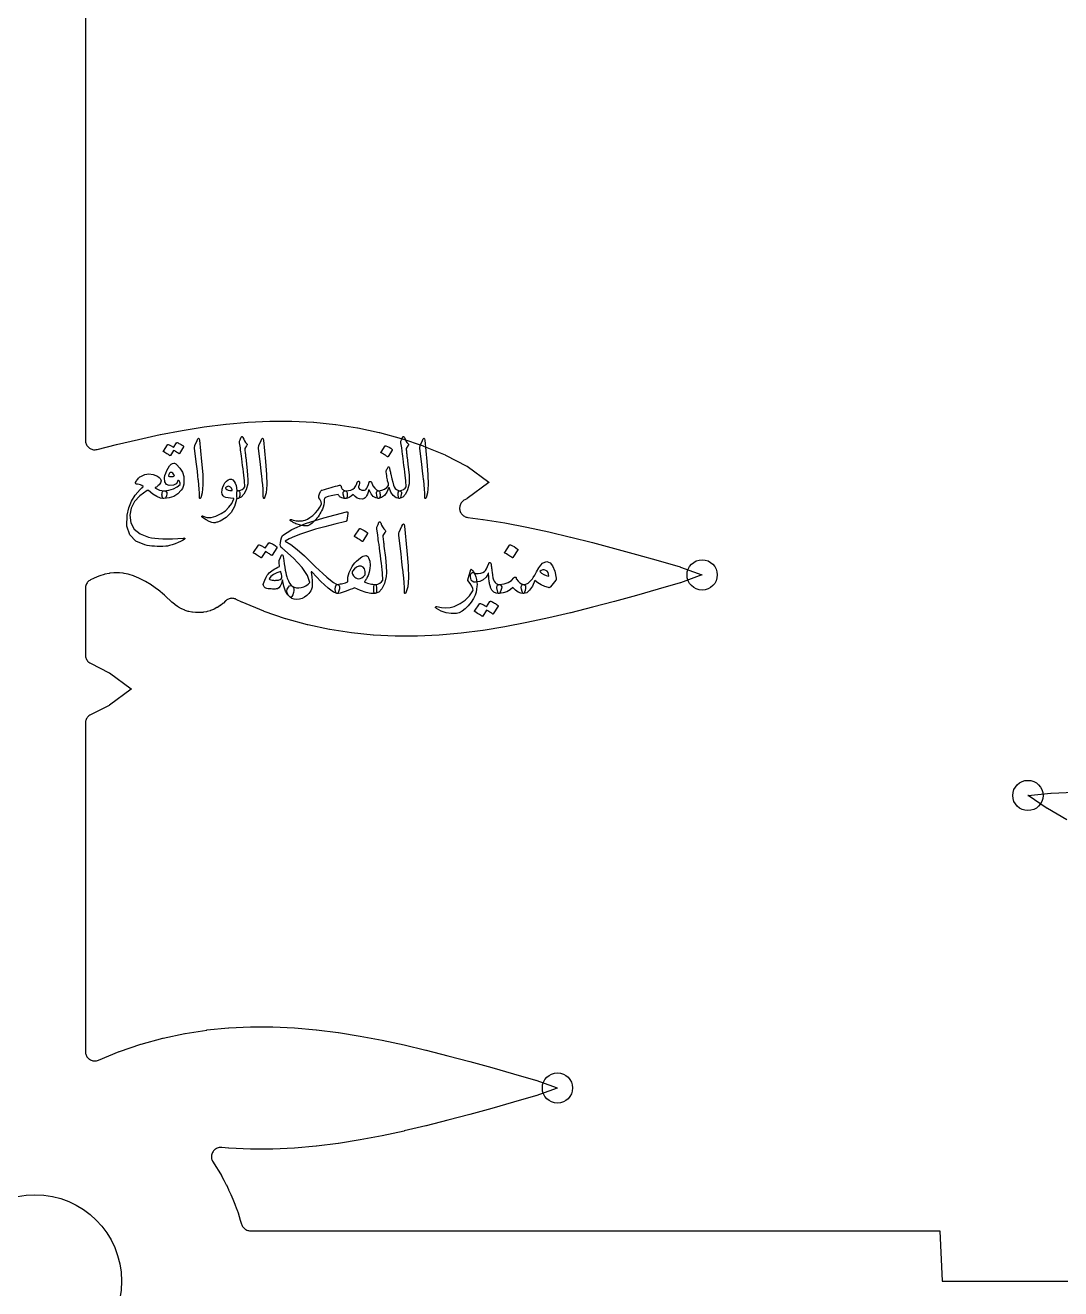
# Model space of a CAD drawing. Header units: millimetres. Extents: x -67 to 67, y -67 to 67.
# Drawn here: x -0.26 to 27.27, y -0.2 to 33.4 of the extents above; entities that cross this region are included whole.
import ezdxf

# ---------------------------------------------------------------- set-up
doc = ezdxf.new("R2010")
doc.units = ezdxf.units.MM
for name, color, linetype in [('CUT_INNER', 6, 'Continuous'), ('ENGRAVE', 7, 'Continuous'), ('TEXT', 5, 'Continuous')]:
    doc.layers.add(name, color=color, linetype=linetype)

msp = doc.modelspace()

# ---------------------------------------------------------------- linework, layer by layer
at = {"layer": 'CUT_INNER'}
for points in [[(1.34, 58.0073), (1.34, 22.3606), (1.3411, 22.3367), (1.3446, 22.3131), (1.3502, 22.2898), (1.3581, 22.2672), (1.3681, 22.2455), (1.3801, 22.2248), (1.394, 22.2054), (1.4098, 22.1874), (1.4272, 22.1709), (1.446, 22.1562), (1.4662, 22.1434), (1.4876, 22.1326), (1.5098, 22.1238), (1.5328, 22.1173), (1.5563, 22.1129), (1.5802, 22.1108), (1.6041, 22.111), (1.6279, 22.1135), (1.6513, 22.1183), (2.1661, 22.2485), (2.168, 22.249), (2.7485, 22.3865), (2.7509, 22.3871), (3.3308, 22.5126), (3.3337, 22.5132), (3.9131, 22.624), (3.9167, 22.6247), (4.4954, 22.7183), (4.4996, 22.7189), (5.0777, 22.7926), (5.0825, 22.7931), (5.6601, 22.8447), (5.6653, 22.845), (6.2424, 22.872), (6.2482, 22.8722), (6.8248, 22.8726), (6.831, 22.8725), (7.4073, 22.8445), (7.4138, 22.844), (7.9898, 22.7858), (7.9965, 22.7849), (8.5723, 22.695), (8.5792, 22.6937), (9.1548, 22.5705), (9.1618, 22.5688), (9.7374, 22.4105), (9.7445, 22.4083), (10.3198, 22.2125), (10.3273, 22.2097), (10.9017, 21.972), (10.9105, 21.9679), (11.4841, 21.6768), (11.4887, 21.6742), (11.493, 21.6713), (12.0665, 21.2468), (12.0709, 21.2432), (12.0665, 21.2395), (11.493, 20.8151), (11.4887, 20.8121), (11.4841, 20.8096), (11.4269, 20.7805), (11.4056, 20.7684), (11.3857, 20.7543), (11.3672, 20.7382), (11.3504, 20.7205), (11.3354, 20.7012), (11.3223, 20.6805), (11.3114, 20.6586), (11.3026, 20.6358), (11.2961, 20.6122), (11.2919, 20.5881), (11.2901, 20.5637), (11.2907, 20.5392), (11.2937, 20.515), (11.299, 20.4911), (11.3067, 20.4679), (11.3166, 20.4455), (11.3286, 20.4242), (11.3427, 20.4042), (11.3586, 20.3856), (11.3763, 20.3687), (11.3955, 20.3536), (11.4162, 20.3404), (11.438, 20.3294), (11.4608, 20.3205), (11.4843, 20.3139), (11.5084, 20.3096), (11.9097, 20.2584), (11.9138, 20.2578), (12.4926, 20.1642), (12.4961, 20.1636), (13.0755, 20.0527), (13.0785, 20.0521), (13.6584, 19.9266), (13.6608, 19.9261), (14.2413, 19.7885), (14.2431, 19.7881), (14.8241, 19.6411), (14.8255, 19.6407), (15.4064, 19.4867), (15.9892, 19.327), (16.572, 19.163), (16.5733, 19.1626), (17.1516, 18.9931), (17.1588, 18.9908), (17.7318, 18.7849), (17.737, 18.7827), (17.7318, 18.7806), (17.1588, 18.5746), (17.1516, 18.5723), (16.5733, 18.4028), (16.572, 18.4025), (15.9909, 18.2389), (15.4084, 18.0793), (14.8255, 17.9247), (14.8241, 17.9244), (14.2431, 17.7774), (14.2413, 17.7769), (13.6608, 17.6394), (13.6584, 17.6388), (13.0785, 17.5133), (13.0755, 17.5127), (12.4961, 17.4019), (12.4926, 17.4012), (11.9138, 17.3076), (11.9097, 17.307), (11.3315, 17.2333), (11.3268, 17.2328), (10.7492, 17.1812), (10.7439, 17.1809), (10.1668, 17.1538), (10.1611, 17.1537), (9.5844, 17.1533), (9.5783, 17.1534), (9.002, 17.1814), (8.9955, 17.1819), (8.4195, 17.2401), (8.4128, 17.241), (7.837, 17.3309), (7.8301, 17.3322), (7.2544, 17.4554), (7.2474, 17.4571), (6.6719, 17.6154), (6.6648, 17.6176), (6.0895, 17.8134), (6.082, 17.8162), (5.5075, 18.0539), (5.4988, 18.058), (5.3516, 18.1326), (5.3298, 18.1424), (5.3072, 18.1501), (5.284, 18.1555), (5.2603, 18.1588), (5.2364, 18.1597), (5.2126, 18.1584), (5.189, 18.1548), (5.1658, 18.1489), (5.1433, 18.1409), (5.1217, 18.1308), (5.1011, 18.1186), (5.0818, 18.1046), (5.064, 18.0887), (5.0077, 18.0338), (4.9985, 18.0257), (4.931, 17.9718), (4.9211, 17.9646), (4.8487, 17.9176), (4.8381, 17.9114), (4.7614, 17.8717), (4.7503, 17.8666), (4.6701, 17.8345), (4.6585, 17.8305), (4.5756, 17.8065), (4.5636, 17.8037), (4.4787, 17.7879), (4.4666, 17.7863), (4.3805, 17.7789), (4.3683, 17.7785), (4.2819, 17.7796), (4.2697, 17.7803), (4.1839, 17.7899), (4.1718, 17.7918), (4.0873, 17.8097), (4.0755, 17.8129), (3.9932, 17.839), (3.9817, 17.8433), (3.9023, 17.8773), (3.8913, 17.8827), (3.8157, 17.9244), (3.8052, 17.9308), (3.734, 17.9797), (3.7243, 17.9871), (3.6559, 18.0447), (3.6513, 18.0488), (3.4521, 18.234), (3.4411, 18.2436), (3.2723, 18.3832), (3.2595, 18.393), (3.1003, 18.5082), (3.0855, 18.5181), (2.9368, 18.6102), (2.9199, 18.6198), (2.7825, 18.6908), (2.7632, 18.6997), (2.6372, 18.7518), (2.6157, 18.7596), (2.5003, 18.7953), (2.4768, 18.8014), (2.37, 18.8234), (2.3451, 18.8273), (2.2441, 18.8377), (2.2184, 18.839), (2.1194, 18.839), (2.0937, 18.8377), (1.9927, 18.8273), (1.9678, 18.8234), (1.861, 18.8014), (1.8376, 18.7953), (1.7221, 18.7596), (1.7007, 18.7518), (1.5746, 18.6997), (1.5554, 18.6908), (1.4753, 18.6494), (1.4538, 18.6369), (1.4336, 18.6224), (1.415, 18.6059), (1.3982, 18.5876), (1.3832, 18.5678), (1.3703, 18.5466), (1.3595, 18.5242), (1.351, 18.5008), (1.3449, 18.4767), (1.3412, 18.4521), (1.34, 18.4273), (1.34, 16.6539), (1.3413, 16.6289), (1.345, 16.6042), (1.3512, 16.5799), (1.3598, 16.5564), (1.3707, 16.5339), (1.3838, 16.5126), (1.3989, 16.4927), (1.416, 16.4744), (1.4348, 16.4579), (1.4551, 16.4434), (1.4768, 16.4309), (1.9704, 16.1804), (1.975, 16.1779), (1.9793, 16.1749), (2.5528, 15.7505), (2.5572, 15.7468), (2.5528, 15.7432), (1.9793, 15.3187), (1.975, 15.3158), (1.9704, 15.3132), (1.4768, 15.0627), (1.4551, 15.0503), (1.4348, 15.0357), (1.416, 15.0192), (1.3989, 15.0009), (1.3838, 14.981), (1.3707, 14.9597), (1.3598, 14.9372), (1.3512, 14.9137), (1.345, 14.8895), (1.3413, 14.8647), (1.34, 14.8398), (1.34, 6.1074), (1.3412, 6.0829), (1.3448, 6.0587), (1.3508, 6.0349), (1.359, 6.0118), (1.3695, 5.9896), (1.3821, 5.9685), (1.3967, 5.9488), (1.4132, 5.9307), (1.4314, 5.9142), (1.4511, 5.8996), (1.4721, 5.887), (1.4943, 5.8765), (1.5174, 5.8682), (1.5412, 5.8622), (1.5654, 5.8586), (1.5899, 5.8574), (1.6144, 5.8586), (1.6387, 5.8622), (1.6625, 5.8682), (1.6856, 5.8764), (2.2354, 6.1039), (2.2429, 6.1067), (2.8182, 6.3026), (2.8253, 6.3047), (3.4009, 6.463), (3.4079, 6.4647), (3.9835, 6.588), (3.9904, 6.5893), (4.5662, 6.6792), (4.5729, 6.6801), (5.1489, 6.7382), (5.1554, 6.7387), (5.7317, 6.7667), (5.7379, 6.7669), (6.3145, 6.7664), (6.3203, 6.7663), (6.8974, 6.7393), (6.9026, 6.7389), (7.4802, 6.6874), (7.485, 6.6869), (8.0631, 6.6131), (8.0673, 6.6125), (8.646, 6.5189), (8.6496, 6.5183), (9.2289, 6.4074), (9.2319, 6.4068), (9.8118, 6.2813), (9.8142, 6.2808), (10.3947, 6.1432), (10.3966, 6.1428), (10.9776, 5.9958), (10.9789, 5.9954), (11.5599, 5.8414), (12.1426, 5.6817), (12.7254, 5.5177), (12.7267, 5.5173), (13.3051, 5.3479), (13.3122, 5.3455), (13.8853, 5.1396), (13.8905, 5.1374), (13.8853, 5.1353), (13.3122, 4.9293), (13.3051, 4.927), (12.7267, 4.7575), (12.7254, 4.7572), (12.1443, 4.5936), (11.5619, 4.434), (10.9789, 4.2794), (10.9776, 4.2791), (10.3966, 4.1321), (10.3947, 4.1316), (9.8142, 3.9941), (9.8118, 3.9935), (9.2319, 3.868), (9.2289, 3.8674), (8.6496, 3.7566), (8.646, 3.7559), (8.0673, 3.6623), (8.0631, 3.6617), (7.485, 3.588), (7.4802, 3.5875), (6.9026, 3.5359), (6.8974, 3.5356), (6.3203, 3.5086), (6.3145, 3.5084), (5.7379, 3.508), (5.7317, 3.5081), (5.1554, 3.5361), (5.1489, 3.5366), (4.9658, 3.5551), (4.9413, 3.5564), (4.9167, 3.5552), (4.8924, 3.5517), (4.8685, 3.5457), (4.8454, 3.5375), (4.8231, 3.527), (4.802, 3.5144), (4.7823, 3.4998), (4.7641, 3.4833), (4.7475, 3.4651), (4.7329, 3.4453), (4.7202, 3.4243), (4.7097, 3.402), (4.7014, 3.3789), (4.6955, 3.3551), (4.6919, 3.3307), (4.6907, 3.3062), (4.6919, 3.2816), (4.6956, 3.2573), (4.7016, 3.2335), (4.7099, 3.2103), (4.7204, 3.1881), (4.7331, 3.1671), (4.7362, 3.1625), (4.8106, 3.0481), (4.8122, 3.0455), (4.884, 2.9291), (4.8855, 2.9265), (4.9544, 2.8084), (4.9559, 2.8057), (5.0218, 2.6859), (5.0232, 2.6832), (5.0862, 2.5619), (5.0876, 2.5592), (5.1475, 2.4363), (5.1489, 2.4335), (5.2058, 2.3092), (5.207, 2.3064), (5.2609, 2.1808), (5.2621, 2.178), (5.3128, 2.051), (5.3139, 2.0482), (5.3616, 1.92), (5.3626, 1.9171), (5.4071, 1.7879), (5.408, 1.785), (5.4493, 1.6546), (5.4502, 1.6517), (5.4883, 1.5204), (5.4964, 1.497), (5.5067, 1.4744), (5.5192, 1.4531), (5.5338, 1.433), (5.5503, 1.4146), (5.5685, 1.3978), (5.5883, 1.3829), (5.6095, 1.3701), (5.6319, 1.3594), (5.6551, 1.351), (5.6792, 1.3449), (5.7037, 1.3412), (5.7284, 1.34), (24.0498, 1.34), (24.0555, 1.3397), (24.0561, 1.3341), (24.1213, 0.0061), (24.1213, 0), (34.1425, 0)], [(27.4366, 12.2654), (26.9167, 12.5704), (26.9104, 12.5743), (26.4045, 12.9134), (26.4, 12.9167), (26.4051, 12.9175), (27.0115, 12.9781), (27.019, 12.9786), (27.6212, 13.0024)]]:
    msp.add_lwpolyline(points, dxfattribs=at)
msp.add_circle((0, 0), 2.3, dxfattribs=at)
at = {"layer": 'ENGRAVE'}
for centre, radius in [((0, 19.1457), 44.1961), ((17.7379, 18.7827), 0.402), ((26.3992, 12.9169), 0.402), ((13.8913, 5.1374), 0.402)]:
    msp.add_circle(centre, radius, dxfattribs=at)
at = {"layer": 'TEXT'}
for points in [[(3.7652, 22.2946), (3.768, 22.2975), (3.7721, 22.2993), (3.7773, 22.2998), (3.7836, 22.2993), (3.8063, 22.2908), (3.8283, 22.2814), (3.8495, 22.2712), (3.8701, 22.2601), (3.89, 22.2479), (3.9096, 22.2347), (3.9287, 22.2203), (3.9473, 22.2047), (3.9509, 22.2), (3.9525, 22.1949), (3.9521, 22.1896), (3.9496, 22.184), (3.8389, 22.0087), (3.8359, 22.0064), (3.8314, 22.0064), (3.8255, 22.0087), (3.8182, 22.0133), (3.8131, 22.0176), (3.8049, 22.0234), (3.7935, 22.0308), (3.779, 22.0398), (3.7611, 22.0506), (3.7398, 22.0632), (3.715, 22.0777), (3.6868, 22.094), (3.5991, 21.958), (3.5951, 21.9538), (3.5899, 21.9528), (3.5836, 21.955), (3.5761, 21.9603), (3.5696, 21.9649), (3.5594, 21.9718), (3.5454, 21.981), (3.5276, 21.9926), (3.5059, 22.0064), (3.4798, 22.0226), (3.4494, 22.041), (3.4147, 22.0618), (3.4111, 22.0652), (3.4095, 22.0687), (3.4099, 22.0721), (3.4124, 22.0756), (3.5253, 22.2439), (3.5282, 22.2468), (3.5323, 22.2485), (3.5374, 22.2491), (3.5438, 22.2485), (3.5631, 22.2423), (3.5818, 22.235), (3.6, 22.2267), (3.6176, 22.2174), (3.6346, 22.2072), (3.651, 22.1964), (3.6669, 22.1848), (3.6821, 22.1724)], [(4.3116, 22.3592), (4.3337, 22.4019), (4.3514, 22.4169), (4.3648, 22.4042), (4.3739, 22.3638), (4.4269, 21.7989), (4.4585, 21.4521), (4.4656, 21.1751), (4.4481, 20.9679), (4.4062, 20.8304), (4.3985, 20.8192), (4.3918, 20.8131), (4.3859, 20.8123), (4.3808, 20.8166), (4.3768, 20.8234), (4.3739, 20.8322), (4.3722, 20.843), (4.3716, 20.8558), (4.3716, 20.9557), (4.367, 21.0616), (4.3578, 21.1736), (4.3439, 21.2916), (4.3409, 21.3224), (4.3318, 21.4057), (4.3167, 21.5415), (4.2955, 21.7297), (4.2448, 22.1471), (4.2436, 22.1693), (4.2448, 22.1897), (4.2482, 22.2085), (4.254, 22.2255)], [(5.4392, 22.3361), (5.4548, 22.3738), (5.4669, 22.4036), (5.4755, 22.4256), (5.4807, 22.4399), (5.4847, 22.449), (5.4899, 22.4555), (5.4963, 22.4594), (5.5038, 22.4607), (5.5123, 22.4592), (5.5193, 22.4549), (5.525, 22.4477), (5.5291, 22.4376), (5.5483, 22.3882), (5.5712, 22.3436), (5.5979, 22.304), (5.6283, 22.2693), (5.6368, 22.2582), (5.6392, 22.2456), (5.6356, 22.2317), (5.626, 22.2162), (5.5752, 22.1448), (5.5787, 22.1128), (5.5822, 22.0814), (5.5856, 22.0505), (5.5891, 22.0202), (5.5925, 21.9906), (5.596, 21.9614), (5.5995, 21.9329), (5.6029, 21.905), (5.6348, 21.6461), (5.6542, 21.4438), (5.6613, 21.2979), (5.656, 21.2086), (5.6124, 21.0465), (5.5556, 20.9267), (5.4856, 20.8493), (5.4023, 20.8143), (5.4, 20.8143), (5.3977, 20.8143), (5.3954, 20.8143), (5.3931, 20.8143), (5.3794, 20.8273), (5.3706, 20.8569), (5.3667, 20.9033), (5.3677, 20.9665), (5.3699, 20.9898), (5.3764, 21.0068), (5.3872, 21.0175), (5.4023, 21.0218), (5.4608, 21.0335), (5.5095, 21.0547), (5.5484, 21.0854), (5.5776, 21.1256), (5.5756, 21.1739), (5.5721, 21.2288), (5.567, 21.2903), (5.5603, 21.3585), (5.5521, 21.433), (5.5427, 21.5135), (5.5319, 21.6001), (5.5199, 21.6928), (5.5088, 21.7839), (5.4986, 21.8658), (5.4892, 21.9384), (5.4807, 22.0018), (5.4734, 22.056), (5.4674, 22.1009), (5.463, 22.1367), (5.46, 22.1632), (5.4369, 22.2946), (5.4362, 22.3076), (5.4363, 22.3189), (5.4373, 22.3284), (5.4392, 22.3361)], [(6.0111, 22.3592), (6.0331, 22.4019), (6.0508, 22.4169), (6.0642, 22.4042), (6.0733, 22.3638), (6.1263, 21.7989), (6.1579, 21.4521), (6.165, 21.1751), (6.1475, 20.9679), (6.1056, 20.8304), (6.098, 20.8192), (6.0912, 20.8131), (6.0853, 20.8123), (6.0802, 20.8166), (6.0762, 20.8234), (6.0733, 20.8322), (6.0716, 20.843), (6.071, 20.8558), (6.071, 20.9557), (6.0664, 21.0616), (6.0572, 21.1736), (6.0433, 21.2916), (6.0403, 21.3224), (6.0312, 21.4057), (6.0161, 21.5415), (5.9949, 21.7297), (5.9442, 22.1471), (5.943, 22.1693), (5.9442, 22.1897), (5.9476, 22.2085), (5.9534, 22.2255)], [(9.313, 22.2139), (9.3159, 22.2168), (9.32, 22.2185), (9.3251, 22.2191), (9.3315, 22.2185), (9.3763, 22.2004), (9.4185, 22.1782), (9.4582, 22.152), (9.4952, 22.1217), (9.4988, 22.1171), (9.5004, 22.1125), (9.5, 22.1079), (9.4975, 22.1033), (9.3891, 21.928), (9.3851, 21.9238), (9.3799, 21.9228), (9.3736, 21.925), (9.3661, 21.9303), (9.3596, 21.9349), (9.3494, 21.9418), (9.3354, 21.9511), (9.3177, 21.9626), (9.2959, 21.9764), (9.2698, 21.9926), (9.2394, 22.011), (9.2047, 22.0318), (9.2001, 22.0352), (9.1977, 22.0387), (9.1977, 22.0422), (9.2001, 22.0456)], [(9.7304, 22.3361), (9.746, 22.3738), (9.7581, 22.4036), (9.7667, 22.4256), (9.7719, 22.4399), (9.7759, 22.449), (9.7811, 22.4555), (9.7875, 22.4594), (9.795, 22.4607), (9.8035, 22.4592), (9.8105, 22.4549), (9.8161, 22.4477), (9.8203, 22.4376), (9.8395, 22.3882), (9.8624, 22.3436), (9.8891, 22.304), (9.9195, 22.2693), (9.928, 22.2582), (9.9304, 22.2456), (9.9268, 22.2317), (9.9172, 22.2162), (9.8664, 22.1448), (9.8699, 22.1128), (9.8734, 22.0814), (9.8768, 22.0505), (9.8803, 22.0202), (9.8837, 21.9906), (9.8872, 21.9614), (9.8907, 21.9329), (9.8941, 21.905), (9.926, 21.6461), (9.9454, 21.4438), (9.9525, 21.2979), (9.9472, 21.2086), (9.9036, 21.0465), (9.8468, 20.9267), (9.7768, 20.8493), (9.6935, 20.8143), (9.6912, 20.8143), (9.6889, 20.8143), (9.6866, 20.8143), (9.6843, 20.8143), (9.6706, 20.8273), (9.6618, 20.8569), (9.6579, 20.9033), (9.6589, 20.9665), (9.6611, 20.9898), (9.6676, 21.0068), (9.6784, 21.0175), (9.6935, 21.0218), (9.752, 21.0335), (9.8007, 21.0547), (9.8396, 21.0854), (9.8688, 21.1256), (9.8668, 21.1739), (9.8633, 21.2288), (9.8582, 21.2903), (9.8515, 21.3585), (9.8433, 21.433), (9.8339, 21.5135), (9.8231, 21.6001), (9.8111, 21.6928), (9.8, 21.7839), (9.7898, 21.8658), (9.7804, 21.9384), (9.7719, 22.0018), (9.7646, 22.056), (9.7586, 22.1009), (9.7542, 22.1367), (9.7512, 22.1632), (9.7281, 22.2946), (9.7274, 22.3076), (9.7275, 22.3189), (9.7285, 22.3284), (9.7304, 22.3361)], [(10.3023, 22.3592), (10.3243, 22.4019), (10.342, 22.4169), (10.3554, 22.4042), (10.3645, 22.3638), (10.4175, 21.7989), (10.4491, 21.4521), (10.4562, 21.1751), (10.4387, 20.9679), (10.3968, 20.8304), (10.3892, 20.8192), (10.3824, 20.8131), (10.3765, 20.8123), (10.3714, 20.8166), (10.3674, 20.8234), (10.3645, 20.8322), (10.3628, 20.843), (10.3622, 20.8558), (10.3622, 20.9557), (10.3576, 21.0616), (10.3484, 21.1736), (10.3345, 21.2916), (10.3315, 21.3224), (10.3224, 21.4057), (10.3073, 21.5415), (10.2861, 21.7297), (10.2354, 22.1471), (10.2342, 22.1693), (10.2354, 22.1897), (10.2388, 22.2085), (10.2446, 22.2255)], [(3.6914, 21.7574), (3.7072, 21.7551), (3.7248, 21.7482), (3.7441, 21.7366), (3.7652, 21.7205), (3.8552, 21.6245), (3.9179, 21.5164), (3.9532, 21.3962), (3.9611, 21.2639), (3.9541, 21.195), (3.9398, 21.1336), (3.9183, 21.0797), (3.8897, 21.0333), (3.7967, 20.9375), (3.6885, 20.869), (3.565, 20.828), (3.4262, 20.8143), (3.4122, 20.8176), (3.4002, 20.8275), (3.3903, 20.8441), (3.3824, 20.8673), (3.3794, 20.8801), (3.3775, 20.8933), (3.3765, 20.9067), (3.3766, 20.9204), (3.3774, 20.9339), (3.3786, 20.9469), (3.3803, 20.9593), (3.3824, 20.9711), (3.3886, 20.9915), (3.3979, 21.0068), (3.4105, 21.0169), (3.4262, 21.0218), (3.5614, 21.04), (3.6787, 21.0737), (3.7781, 21.123), (3.8597, 21.1878), (3.8558, 21.2203), (3.851, 21.2461), (3.8454, 21.2652), (3.8389, 21.2778), (3.8312, 21.2886), (3.8239, 21.2956), (3.8173, 21.2989), (3.8113, 21.2985), (3.8071, 21.2971), (3.8038, 21.2951), (3.8013, 21.2925), (3.7997, 21.2893), (3.7775, 21.2437), (3.7502, 21.2086), (3.7176, 21.1838), (3.6798, 21.1694), (3.5702, 21.1609), (3.4948, 21.1907), (3.4537, 21.2589), (3.4469, 21.3654), (3.4562, 21.4265), (3.4746, 21.4899), (3.5023, 21.5556), (3.5392, 21.6236), (3.5781, 21.6821), (3.6164, 21.7239), (3.6542, 21.749), (3.6914, 21.7574)], [(3.6153, 21.5083), (3.5924, 21.5019), (3.5743, 21.4847), (3.5612, 21.4569), (3.553, 21.4184), (3.5532, 21.4124), (3.5536, 21.408), (3.5543, 21.4054), (3.5553, 21.4046), (3.5785, 21.399), (3.602, 21.3959), (3.6258, 21.3955), (3.6499, 21.3977), (3.671, 21.4021), (3.6885, 21.4086), (3.7022, 21.4171), (3.7121, 21.4276), (3.6862, 21.4647), (3.6614, 21.4905), (3.6378, 21.505), (3.6153, 21.5083)], [(9.3338, 21.5245), (9.3344, 21.5347), (9.3384, 21.5493), (9.3459, 21.5682), (9.3569, 21.5914), (9.3685, 21.6134), (9.3782, 21.6311), (9.3858, 21.6445), (9.3914, 21.6536), (9.4021, 21.6608), (9.411, 21.6594), (9.4182, 21.6493), (9.4237, 21.6306), (9.4264, 21.6178), (9.4298, 21.6026), (9.4339, 21.5849), (9.4387, 21.5648), (9.444, 21.5424), (9.4494, 21.5179), (9.4549, 21.4911), (9.4606, 21.4622), (9.4879, 21.3417), (9.5119, 21.2455), (9.5328, 21.1734), (9.5505, 21.1256), (9.5768, 21.0836), (9.6093, 21.0524), (9.6483, 21.0318), (9.6935, 21.0218), (9.7065, 21.0192), (9.7177, 21.0137), (9.7272, 21.0054), (9.735, 20.9941), (9.7414, 20.9794), (9.7442, 20.963), (9.7437, 20.9449), (9.7396, 20.925), (9.729, 20.8765), (9.7177, 20.842), (9.7059, 20.8212), (9.6935, 20.8143), (9.602, 20.8343), (9.5258, 20.8898), (9.4648, 20.9807), (9.4191, 21.1071), (9.4169, 21.1116), (9.4151, 21.1135), (9.4135, 21.1127), (9.4122, 21.1094), (9.3566, 20.9872), (9.2911, 20.8973), (9.2159, 20.8396), (9.1309, 20.8143), (9.1212, 20.8151), (9.113, 20.82), (9.1062, 20.829), (9.1009, 20.842), (9.0961, 20.8605), (9.0911, 20.884), (9.0858, 20.9124), (9.0801, 20.9457), (9.079, 20.9781), (9.0871, 21.0016), (9.1044, 21.0162), (9.1309, 21.0218), (9.2195, 21.0332), (9.294, 21.0604), (9.3544, 21.1035), (9.4007, 21.1625), (9.4015, 21.17), (9.3995, 21.1855), (9.3946, 21.2092), (9.3868, 21.2409), (9.382, 21.2605), (9.3767, 21.2847), (9.371, 21.3135), (9.3649, 21.3469), (9.3582, 21.3848), (9.3508, 21.4271), (9.3427, 21.4736), (9.3338, 21.5245)], [(3.2533, 21.4069), (3.2984, 21.3759), (3.3299, 21.3452), (3.3479, 21.3148), (3.3524, 21.2847), (3.3484, 21.2564), (3.3386, 21.2293), (3.323, 21.2034), (3.3017, 21.1786), (3.2772, 21.156), (3.2521, 21.1365), (3.2264, 21.1202), (3.2002, 21.1071), (3.1934, 21.1044), (3.1916, 21.1008), (3.1946, 21.0963), (3.2025, 21.091), (3.258, 21.0616), (3.3138, 21.0403), (3.3698, 21.027), (3.4262, 21.0218), (3.4631, 21.0149), (3.4884, 20.9988), (3.5023, 20.9734), (3.5046, 20.9388), (3.4962, 20.8843), (3.4804, 20.8454), (3.457, 20.8221), (3.4262, 20.8143), (3.3391, 20.8275), (3.2417, 20.8673), (3.1339, 20.9336), (3.0157, 21.0264), (3.0087, 21.0299), (3.0013, 21.031), (2.9937, 21.0299), (2.9858, 21.0264), (2.7899, 20.8876), (2.6474, 20.7318), (2.5582, 20.5591), (2.5223, 20.3693), (2.5454, 20.1633), (2.6353, 19.9974), (2.7921, 19.8716), (3.0157, 19.7859), (3.0941, 19.7693), (3.1838, 19.7565), (3.2849, 19.7474), (3.3974, 19.7421), (3.5211, 19.7408), (3.6559, 19.7438), (3.8018, 19.7511), (3.9588, 19.7628), (3.9701, 19.764), (3.9784, 19.7628), (3.9839, 19.7594), (3.9865, 19.7536), (3.9861, 19.7465), (3.9825, 19.7392), (3.9757, 19.7315), (3.9658, 19.7236), (3.9238, 19.6984), (3.8695, 19.6712), (3.8028, 19.6419), (3.7236, 19.6106), (3.645, 19.5822), (3.5772, 19.5616), (3.5204, 19.5488), (3.4746, 19.5438), (3.3964, 19.5403), (3.3207, 19.5391), (3.2476, 19.5403), (3.1772, 19.5438), (3.1094, 19.5495), (3.0446, 19.5576), (2.9826, 19.568), (2.9235, 19.5806), (2.6802, 19.6821), (2.52, 19.8481), (2.4427, 20.0787), (2.4485, 20.3739), (2.4907, 20.565), (2.5621, 20.7416), (2.6625, 20.9039), (2.7921, 21.0518), (2.8043, 21.0627), (2.8154, 21.0725), (2.8256, 21.0812), (2.8347, 21.0887), (2.8429, 21.0953), (2.85, 21.1014), (2.8561, 21.1068), (2.8613, 21.1117), (2.8706, 21.1202), (2.8757, 21.1273), (2.8764, 21.1329), (2.8728, 21.1371), (2.8419, 21.1597), (2.8071, 21.1769), (2.7682, 21.1886), (2.7252, 21.1947), (2.6978, 21.1999), (2.6802, 21.2086), (2.6725, 21.2207), (2.6745, 21.2363), (2.6867, 21.263), (2.7004, 21.2878), (2.7156, 21.3108), (2.7321, 21.3319), (2.75, 21.3515), (2.769, 21.3697), (2.7892, 21.3866), (2.8105, 21.4023), (2.9203, 21.4544), (3.0307, 21.4726), (3.1417, 21.4568), (3.2533, 21.4069)], [(5.3562, 20.7889), (5.3021, 20.5991), (5.2115, 20.4402), (5.0842, 20.312), (4.9204, 20.2148), (4.8975, 20.2049), (4.8748, 20.196), (4.8525, 20.1882), (4.8305, 20.1813), (4.8088, 20.1756), (4.7878, 20.1712), (4.7673, 20.1681), (4.7474, 20.1663), (4.6979, 20.1734), (4.6322, 20.1992), (4.5503, 20.2437), (4.4523, 20.307), (4.4418, 20.3161), (4.4356, 20.3249), (4.4337, 20.3334), (4.4362, 20.3416), (4.4416, 20.3479), (4.4488, 20.3508), (4.4578, 20.3502), (4.4684, 20.3462), (4.5703, 20.3132), (4.6846, 20.3133), (4.8113, 20.3466), (4.9504, 20.4131), (5.0639, 20.4902), (5.1579, 20.5808), (5.2323, 20.685), (5.287, 20.8028), (5.2866, 20.8069), (5.2853, 20.8102), (5.2831, 20.8127), (5.2801, 20.8143), (5.2007, 20.8189), (5.1331, 20.8281), (5.0773, 20.842), (5.0334, 20.8604), (4.9994, 20.8889), (4.978, 20.9284), (4.9694, 20.9789), (4.9734, 21.0403), (4.9747, 21.0484), (4.9763, 21.0567), (4.9782, 21.0651), (4.9803, 21.0737), (4.9828, 21.0826), (4.9855, 21.0918), (4.9886, 21.1016), (4.9919, 21.1117), (5.019, 21.1776), (5.0518, 21.2322), (5.0904, 21.2756), (5.1348, 21.3077), (5.1802, 21.3253), (5.2219, 21.325), (5.2598, 21.3069), (5.2939, 21.2708), (5.3238, 21.2207), (5.3464, 21.1625), (5.3618, 21.0962), (5.37, 21.0218), (5.3746, 21.0219), (5.379, 21.0221), (5.3832, 21.0225), (5.3873, 21.023), (5.3914, 21.0235), (5.3957, 21.0238), (5.4001, 21.024), (5.4046, 21.0241), (5.4202, 21.0208), (5.4323, 21.0109), (5.4409, 20.9943), (5.4461, 20.9711), (5.4483, 20.9456), (5.4478, 20.9198), (5.4448, 20.8937), (5.4392, 20.8673), (5.4319, 20.8441), (5.4236, 20.8275), (5.4146, 20.8176), (5.4046, 20.8143), (5.3608, 20.8143), (5.3605, 20.8101), (5.3597, 20.8045), (5.3582, 20.7974), (5.3562, 20.7889)], [(8.2547, 21.0218), (8.3345, 21.0264), (8.4011, 21.0403), (8.4544, 21.0633), (8.4945, 21.0956), (8.5126, 21.1208), (8.5302, 21.1527), (8.5472, 21.1911), (8.5636, 21.2363), (8.5697, 21.2497), (8.5763, 21.2599), (8.5835, 21.267), (8.5913, 21.2708), (8.6011, 21.2729), (8.6098, 21.272), (8.6172, 21.2682), (8.6236, 21.2616), (8.6291, 21.2518), (8.6317, 21.2409), (8.6314, 21.2288), (8.6282, 21.2155), (8.6164, 21.1813), (8.6086, 21.1527), (8.6049, 21.1295), (8.6051, 21.1117), (8.6129, 21.0865), (8.6294, 21.0662), (8.6544, 21.0508), (8.6882, 21.0403), (8.7256, 21.0354), (8.7573, 21.0368), (8.7833, 21.0446), (8.8034, 21.0587), (8.8248, 21.0871), (8.845, 21.1285), (8.864, 21.1828), (8.8818, 21.2501), (8.8846, 21.2582), (8.8905, 21.2639), (8.8996, 21.2674), (8.9118, 21.2685), (8.9234, 21.2674), (8.9326, 21.2639), (8.9395, 21.2582), (8.9441, 21.2501), (8.9862, 21.1554), (9.0317, 21.0858), (9.0807, 21.0413), (9.1332, 21.0218), (9.1451, 21.0163), (9.1557, 21.0022), (9.1647, 20.9794), (9.1724, 20.948), (9.1756, 20.9231), (9.1758, 20.899), (9.1732, 20.8758), (9.1678, 20.8535), (9.1613, 20.8363), (9.1534, 20.8241), (9.144, 20.8167), (9.1332, 20.8143), (9.0591, 20.8285), (8.9937, 20.8714), (8.9369, 20.9427), (8.8888, 21.0426), (8.8863, 21.0478), (8.8836, 21.0495), (8.8805, 21.0478), (8.8772, 21.0426), (8.8566, 20.9787), (8.8363, 20.9255), (8.8163, 20.883), (8.7965, 20.8512), (8.7771, 20.8297), (8.7556, 20.8137), (8.7321, 20.8032), (8.7066, 20.7981), (8.6308, 20.8032), (8.5648, 20.8252), (8.5086, 20.8643), (8.4622, 20.9204), (8.4094, 20.8757), (8.3573, 20.8431), (8.3057, 20.8226), (8.2547, 20.8143), (8.2415, 20.8175), (8.2299, 20.827), (8.2196, 20.8428), (8.2108, 20.865), (8.1954, 20.9336), (8.1976, 20.9826), (8.2173, 21.012), (8.2547, 21.0218)], [(5.2455, 21.0472), (5.2213, 21.0894), (5.1948, 21.1192), (5.166, 21.1367), (5.1348, 21.1417), (5.1162, 21.1368), (5.0997, 21.129), (5.0851, 21.1184), (5.0726, 21.1048), (5.0685, 21.0976), (5.068, 21.0898), (5.0708, 21.0815), (5.0772, 21.0725), (5.101, 21.0516), (5.1354, 21.0374), (5.1805, 21.0297), (5.2363, 21.0287), (5.2421, 21.0299), (5.2455, 21.0333), (5.2467, 21.0391), (5.2455, 21.0472)], [(8.2593, 20.8143), (8.2231, 20.8159), (8.1907, 20.8206), (8.162, 20.8285), (8.1371, 20.8396), (8.1259, 20.846), (8.1154, 20.8535), (8.1057, 20.8621), (8.0967, 20.8719), (8.0881, 20.8826), (8.0797, 20.8938), (8.0714, 20.9057), (8.0633, 20.918), (7.967, 20.9036), (7.8788, 20.8858), (7.7987, 20.8644), (7.7266, 20.8396), (7.7115, 20.8311), (7.7007, 20.8195), (7.6942, 20.8046), (7.692, 20.7866), (7.6863, 20.7127), (7.6759, 20.6454), (7.6609, 20.5847), (7.6413, 20.5307), (7.6219, 20.4884), (7.6007, 20.4471), (7.5775, 20.4066), (7.5525, 20.3669), (7.5256, 20.3283), (7.4969, 20.2909), (7.4663, 20.2545), (7.4338, 20.2194), (7.3705, 20.1599), (7.3098, 20.1173), (7.2517, 20.0918), (7.1963, 20.0833), (7.1431, 20.0864), (7.0873, 20.0954), (7.0289, 20.1106), (6.968, 20.1317), (6.9382, 20.1442), (6.9109, 20.1562), (6.8863, 20.1678), (6.8642, 20.179), (6.8446, 20.1896), (6.8273, 20.1995), (6.8123, 20.2086), (6.7997, 20.2171), (6.792, 20.2243), (6.7876, 20.2321), (6.7863, 20.2404), (6.7881, 20.2493), (6.7927, 20.2567), (6.7997, 20.2603), (6.8089, 20.2602), (6.8204, 20.2563), (6.8655, 20.24), (6.9063, 20.228), (6.9428, 20.2204), (6.9749, 20.2171), (6.9915, 20.2162), (7.0092, 20.2159), (7.0279, 20.2162), (7.0475, 20.2171), (7.0682, 20.2185), (7.0899, 20.2205), (7.1126, 20.2231), (7.1363, 20.2263), (7.1865, 20.2401), (7.2447, 20.2678), (7.311, 20.3093), (7.3853, 20.3646), (7.4587, 20.4301), (7.522, 20.5018), (7.5751, 20.5799), (7.6182, 20.6644), (7.62, 20.6679), (7.6205, 20.6713), (7.62, 20.6748), (7.6182, 20.6782), (7.6053, 20.7232), (7.5894, 20.7636), (7.5707, 20.7993), (7.5491, 20.8304), (7.543, 20.8506), (7.5479, 20.8858), (7.5638, 20.9359), (7.5906, 21.0011), (7.5985, 21.0137), (7.6084, 21.0241), (7.6204, 21.0322), (7.6344, 21.038), (7.6951, 21.0571), (7.7549, 21.0754), (7.8138, 21.0929), (7.8719, 21.1094), (7.9294, 21.125), (7.9866, 21.1394), (8.0435, 21.1527), (8.1002, 21.1648), (8.1137, 21.1662), (8.1244, 21.1636), (8.1322, 21.157), (8.1371, 21.1463), (8.1417, 21.1221), (8.1486, 21.1002), (8.1578, 21.0806), (8.1693, 21.0633), (8.1845, 21.0495), (8.2045, 21.038), (8.2294, 21.0287), (8.2593, 21.0218), (8.274, 21.0156), (8.2858, 21.0039), (8.2947, 20.9868), (8.3008, 20.9642), (8.3039, 20.9388), (8.3042, 20.9134), (8.3016, 20.8881), (8.2962, 20.8627), (8.2887, 20.8415), (8.28, 20.8264), (8.2702, 20.8173), (8.2593, 20.8143)], [(8.2883, 20.4616), (8.2958, 20.4611), (8.3023, 20.4596), (8.3078, 20.4571), (8.3123, 20.4536), (8.3178, 20.4471), (8.321, 20.4383), (8.3218, 20.4271), (8.3203, 20.4136), (8.2909, 20.2294), (8.2884, 20.2209), (8.2836, 20.2141), (8.2764, 20.2089), (8.2669, 20.2054), (7.9719, 20.1342), (7.7034, 20.0646), (7.4614, 19.9967), (7.2459, 19.9305), (7.0572, 19.8659), (6.8953, 19.803), (6.7602, 19.7418), (6.6521, 19.6822), (6.8022, 19.59), (6.9724, 19.46), (7.1625, 19.2924), (7.3727, 19.087), (7.4598, 19.0014), (7.5529, 18.9128), (7.652, 18.8213), (7.7571, 18.7267), (7.8555, 18.6421), (7.9346, 18.5805), (7.9943, 18.542), (8.0347, 18.5265), (8.0761, 18.5085), (8.0961, 18.4704), (8.0948, 18.4124), (8.0721, 18.3343), (8.0627, 18.3133), (8.0534, 18.2983), (8.044, 18.2893), (8.0347, 18.2863), (7.9361, 18.322), (7.7925, 18.4291), (7.6038, 18.6076), (7.3701, 18.8575), (7.3562, 18.8653), (7.3467, 18.8675), (7.3415, 18.864), (7.3407, 18.8548), (7.3584, 18.7297), (7.3687, 18.6212), (7.3717, 18.5295), (7.3674, 18.4544), (7.3532, 18.4059), (7.3347, 18.3617), (7.3118, 18.3218), (7.2847, 18.2863), (7.2291, 18.231), (7.1692, 18.1882), (7.105, 18.1576), (7.0364, 18.1394), (6.9595, 18.1318), (6.8916, 18.1381), (6.8327, 18.1585), (6.7828, 18.1928), (6.731, 18.248), (6.7008, 18.3016), (6.6923, 18.3535), (6.7054, 18.4037), (6.7368, 18.4567), (6.7695, 18.4878), (6.8035, 18.4968), (6.8389, 18.4838), (6.8919, 18.4562), (6.9497, 18.4404), (7.0121, 18.4362), (7.0791, 18.4437), (7.1454, 18.4624), (7.2052, 18.4918), (7.2588, 18.5318), (7.306, 18.5825), (7.2476, 18.7669), (7.1045, 18.9809), (6.8766, 19.2246), (6.564, 19.4981), (6.5404, 19.5233), (6.5259, 19.5534), (6.5204, 19.5886), (6.5239, 19.6289), (6.5386, 19.7076), (6.5533, 19.7677), (6.568, 19.809), (6.5827, 19.8317), (6.8279, 19.99), (7.1926, 20.1473), (7.6767, 20.3037), (8.2803, 20.459), (8.2815, 20.4591), (8.2826, 20.4593), (8.2835, 20.4597), (8.2843, 20.4603), (8.285, 20.4609), (8.2859, 20.4613), (8.287, 20.4616), (8.2883, 20.4616)], [(9.089, 20.0479), (9.107, 20.0915), (9.1211, 20.126), (9.1311, 20.1515), (9.1371, 20.168), (9.1417, 20.1785), (9.1477, 20.186), (9.1551, 20.1906), (9.1638, 20.1921), (9.1736, 20.1904), (9.1818, 20.1854), (9.1883, 20.177), (9.1931, 20.1654), (9.2153, 20.1081), (9.2418, 20.0566), (9.2727, 20.0107), (9.3079, 19.9705), (9.3177, 19.9577), (9.3206, 19.9432), (9.3164, 19.927), (9.3052, 19.9091), (9.2465, 19.8264), (9.2505, 19.7893), (9.2545, 19.753), (9.2585, 19.7173), (9.2625, 19.6822), (9.2665, 19.6479), (9.2705, 19.6142), (9.2745, 19.5811), (9.2785, 19.5488), (9.3154, 19.2492), (9.3379, 19.0149), (9.3461, 18.8461), (9.3399, 18.7427), (9.2895, 18.555), (9.2238, 18.4164), (9.1427, 18.3268), (9.0463, 18.2863), (9.0436, 18.2863), (9.041, 18.2863), (9.0383, 18.2863), (9.0356, 18.2863), (9.0198, 18.3013), (9.0096, 18.3356), (9.0051, 18.3893), (9.0063, 18.4624), (9.0088, 18.4894), (9.0163, 18.5091), (9.0288, 18.5215), (9.0463, 18.5265), (9.114, 18.54), (9.1704, 18.5645), (9.2155, 18.6), (9.2492, 18.6466), (9.2469, 18.7025), (9.2428, 18.766), (9.2369, 18.8373), (9.2292, 18.9162), (9.2197, 19.0024), (9.2088, 19.0957), (9.1964, 19.1959), (9.1824, 19.3032), (9.1696, 19.4086), (9.1578, 19.5034), (9.1469, 19.5875), (9.1371, 19.6609), (9.1286, 19.7236), (9.1217, 19.7757), (9.1166, 19.817), (9.113, 19.8477), (9.0864, 19.9999), (9.0855, 20.0149), (9.0857, 20.0279), (9.0869, 20.0389), (9.089, 20.0479)], [(8.6273, 20.0079), (8.6306, 20.0112), (8.6353, 20.0132), (8.6413, 20.0139), (8.6486, 20.0132), (8.7005, 19.9922), (8.7494, 19.9665), (8.7952, 19.9361), (8.8381, 19.9011), (8.8423, 19.8958), (8.8441, 19.8904), (8.8436, 19.8851), (8.8408, 19.8798), (8.7153, 19.6769), (8.7107, 19.6721), (8.7047, 19.6709), (8.6973, 19.6734), (8.6886, 19.6796), (8.6811, 19.6849), (8.6693, 19.6929), (8.6531, 19.7036), (8.6326, 19.7169), (8.6074, 19.733), (8.5772, 19.7516), (8.542, 19.773), (8.5018, 19.797), (8.4965, 19.801), (8.4938, 19.805), (8.4938, 19.809), (8.4965, 19.813)], [(9.751, 20.0746), (9.7765, 20.124), (9.797, 20.1413), (9.8125, 20.1267), (9.8231, 20.0799), (9.8844, 19.426), (9.921, 19.0246), (9.9292, 18.704), (9.909, 18.4641), (9.8604, 18.3049), (9.8516, 18.2919), (9.8437, 18.2849), (9.8369, 18.2839), (9.8311, 18.2889), (9.8264, 18.2968), (9.8231, 18.3069), (9.8211, 18.3194), (9.8204, 18.3343), (9.8204, 18.4499), (9.815, 18.5725), (9.8044, 18.7021), (9.7884, 18.8388), (9.7849, 18.8745), (9.7743, 18.9709), (9.7568, 19.128), (9.7323, 19.3459), (9.6736, 19.829), (9.6722, 19.8547), (9.6736, 19.8784), (9.6776, 19.9001), (9.6843, 19.9198)], [(6.217, 19.6342), (6.2203, 19.6375), (6.225, 19.6395), (6.231, 19.6402), (6.2383, 19.6395), (6.2646, 19.6297), (6.29, 19.6188), (6.3146, 19.607), (6.3384, 19.5942), (6.3615, 19.5801), (6.3841, 19.5648), (6.4062, 19.5481), (6.4278, 19.5301), (6.432, 19.5246), (6.4338, 19.5188), (6.4333, 19.5126), (6.4305, 19.5061), (6.3024, 19.3032), (6.2989, 19.3005), (6.2937, 19.3005), (6.2869, 19.3032), (6.2784, 19.3086), (6.2725, 19.3135), (6.263, 19.3202), (6.2498, 19.3288), (6.233, 19.3392), (6.2123, 19.3517), (6.1876, 19.3663), (6.1589, 19.383), (6.1262, 19.402), (6.0248, 19.2445), (6.0201, 19.2397), (6.0141, 19.2385), (6.0068, 19.241), (5.9981, 19.2472), (5.9906, 19.2525), (5.9787, 19.2605), (5.9626, 19.2712), (5.942, 19.2845), (5.9169, 19.3005), (5.8867, 19.3192), (5.8515, 19.3406), (5.8113, 19.3646), (5.8071, 19.3686), (5.8052, 19.3726), (5.8057, 19.3766), (5.8086, 19.3806), (5.9394, 19.5755), (5.9427, 19.5788), (5.9474, 19.5808), (5.9534, 19.5815), (5.9607, 19.5808), (5.9831, 19.5736), (6.0048, 19.5651), (6.0258, 19.5555), (6.0461, 19.5448), (6.0658, 19.533), (6.0848, 19.5204), (6.1032, 19.507), (6.1209, 19.4927)], [(12.6204, 19.5755), (12.6237, 19.5788), (12.6284, 19.5808), (12.6344, 19.5815), (12.6417, 19.5808), (12.6936, 19.5598), (12.7425, 19.5341), (12.7884, 19.5037), (12.8312, 19.4687), (12.8354, 19.4634), (12.8372, 19.458), (12.8367, 19.4527), (12.8339, 19.4473), (12.7085, 19.2445), (12.7038, 19.2397), (12.6978, 19.2385), (12.6904, 19.241), (12.6818, 19.2472), (12.6743, 19.2525), (12.6624, 19.2605), (12.6462, 19.2712), (12.6257, 19.2845), (12.6005, 19.3005), (12.5703, 19.3192), (12.5351, 19.3406), (12.4949, 19.3646), (12.4896, 19.3686), (12.4869, 19.3726), (12.4869, 19.3766), (12.4896, 19.3806)], [(6.8416, 18.4811), (6.8654, 18.4546), (6.8783, 18.4177), (6.8801, 18.3705), (6.8709, 18.3129), (6.8516, 18.2484), (6.8309, 18.2068), (6.8089, 18.1883), (6.7855, 18.1928), (6.7196, 18.2564), (6.6634, 18.3536), (6.6169, 18.4846), (6.58, 18.6493), (6.5508, 18.5525), (6.5193, 18.4811), (6.4854, 18.4351), (6.4492, 18.4144), (6.4298, 18.4109), (6.4088, 18.4084), (6.3864, 18.4069), (6.3624, 18.4064), (6.3372, 18.4065), (6.3107, 18.407), (6.2831, 18.4079), (6.2543, 18.409), (6.2036, 18.4139), (6.1636, 18.4204), (6.1342, 18.4286), (6.1155, 18.4384), (6.0899, 18.4676), (6.0742, 18.4964), (6.0685, 18.525), (6.0728, 18.5532), (6.1105, 18.6469), (6.1436, 18.72), (6.1719, 18.7724), (6.1956, 18.8041), (6.2272, 18.8341), (6.2607, 18.8628), (6.296, 18.8902), (6.3331, 18.9162), (6.3724, 18.941), (6.4142, 18.9649), (6.4585, 18.9877), (6.5052, 19.0096), (6.4919, 19.1137), (6.4892, 19.1352), (6.4892, 19.1544), (6.4919, 19.1713), (6.4972, 19.1858), (6.5533, 19.3059), (6.565, 19.3207), (6.576, 19.3199), (6.5863, 19.3034), (6.596, 19.2712), (6.6117, 19.1687), (6.6267, 19.0747), (6.641, 18.9892), (6.6547, 18.9122), (6.6681, 18.8439), (6.6814, 18.7844), (6.6948, 18.7338), (6.7081, 18.692), (6.7365, 18.6227), (6.7682, 18.5645), (6.8032, 18.5173), (6.8416, 18.4811)], [(8.7927, 19.2979), (8.7966, 19.2978), (8.8001, 19.2975), (8.8033, 19.2971), (8.8061, 19.2965), (8.8088, 19.2958), (8.8114, 19.2949), (8.8141, 19.2938), (8.8168, 19.2925), (8.846, 19.2683), (8.8695, 19.2358), (8.8873, 19.1949), (8.8995, 19.1457), (8.9097, 19.0458), (8.9055, 18.9489), (8.887, 18.855), (8.8541, 18.764), (8.8445, 18.7427), (8.8341, 18.7213), (8.8231, 18.7), (8.8114, 18.6786), (8.7991, 18.6573), (8.7861, 18.6359), (8.7724, 18.6146), (8.758, 18.5932), (8.7988, 18.5793), (8.8381, 18.5668), (8.8762, 18.5559), (8.9129, 18.5465), (8.9482, 18.5387), (8.9823, 18.5328), (9.015, 18.5287), (9.0463, 18.5265), (9.0583, 18.5223), (9.0677, 18.5098), (9.0743, 18.4889), (9.0783, 18.4597), (9.0824, 18.3858), (9.0783, 18.3323), (9.0663, 18.2991), (9.0463, 18.2863), (8.9319, 18.2869), (8.8021, 18.3129), (8.6569, 18.3643), (8.4965, 18.4411), (8.4426, 18.4157), (8.3824, 18.3903), (8.3158, 18.365), (8.2429, 18.3396), (8.17, 18.3163), (8.1114, 18.2996), (8.0672, 18.2896), (8.0374, 18.2863), (8.0223, 18.2899), (8.0093, 18.3009), (7.9983, 18.3193), (7.9893, 18.345), (7.9859, 18.3597), (7.9836, 18.3743), (7.9826, 18.389), (7.9826, 18.4037), (7.9836, 18.4184), (7.985, 18.4331), (7.9869, 18.4477), (7.9893, 18.4624), (7.9973, 18.4894), (8.008, 18.5091), (8.0213, 18.5215), (8.0374, 18.5265), (8.0756, 18.5334), (8.1128, 18.5408), (8.149, 18.5487), (8.1842, 18.5572), (8.2187, 18.5661), (8.2529, 18.5755), (8.2868, 18.5855), (8.3203, 18.5959), (8.3153, 18.6558), (8.319, 18.718), (8.3313, 18.7826), (8.3523, 18.8495), (8.3756, 18.9033), (8.4027, 18.9556), (8.4337, 19.0061), (8.4684, 19.055), (8.5074, 19.1022), (8.5508, 19.1477), (8.5988, 19.1916), (8.6513, 19.2338), (8.6921, 19.2618), (8.7294, 19.2819), (8.7629, 19.2939), (8.7927, 19.2979)], [(6.5346, 18.8735), (6.4263, 18.8351), (6.3391, 18.7894), (6.2729, 18.7363), (6.2276, 18.676), (6.2478, 18.6626), (6.2737, 18.6519), (6.3052, 18.6439), (6.3424, 18.6386), (6.3639, 18.6377), (6.3855, 18.6376), (6.4072, 18.6383), (6.4292, 18.6399), (6.4513, 18.6427), (6.4735, 18.6469), (6.496, 18.6527), (6.5186, 18.6599), (6.5446, 18.677), (6.5586, 18.7066), (6.5606, 18.749), (6.5506, 18.8041), (6.5436, 18.8294), (6.5386, 18.8495), (6.5356, 18.8641), (6.5346, 18.8735)], [(8.6726, 19.0149), (8.6101, 19.0114), (8.5505, 18.9876), (8.494, 18.9434), (8.4404, 18.8788), (8.4312, 18.8575), (8.4331, 18.8308), (8.4459, 18.7987), (8.4698, 18.7614), (8.5013, 18.7263), (8.5345, 18.7013), (8.5694, 18.6863), (8.6059, 18.6813), (8.6459, 18.6878), (8.6886, 18.7073), (8.734, 18.7398), (8.7821, 18.7854), (8.7782, 18.8748), (8.7587, 18.9429), (8.7235, 18.9896), (8.6726, 19.0149)], [(10.6719, 17.8912), (10.6635, 17.8967), (10.6572, 17.9026), (10.6528, 17.9087), (10.6505, 17.9152), (10.65, 17.9206), (10.6512, 17.9259), (10.654, 17.9312), (10.6585, 17.9366), (10.6632, 17.9398), (10.6692, 17.9413), (10.6765, 17.9411), (10.6852, 17.9393), (10.8098, 17.9114), (10.9274, 17.9026), (11.038, 17.9127), (11.1416, 17.9419), (11.302, 18.0188), (11.4386, 18.1134), (11.5515, 18.2257), (11.6408, 18.3556), (11.642, 18.3582), (11.6431, 18.3603), (11.644, 18.3622), (11.6448, 18.3637), (11.6454, 18.365), (11.6458, 18.3663), (11.646, 18.3677), (11.6461, 18.369), (11.6376, 18.4227), (11.6121, 18.4851), (11.5695, 18.5562), (11.51, 18.6359), (11.5078, 18.6409), (11.5066, 18.6453), (11.5065, 18.6489), (11.5073, 18.6519), (11.5847, 18.9242), (11.5932, 18.9344), (11.6081, 18.9275), (11.6293, 18.9037), (11.6568, 18.8628), (11.6907, 18.8009), (11.7175, 18.7327), (11.7374, 18.6581), (11.7502, 18.5772), (11.7527, 18.5315), (11.7495, 18.4744), (11.7407, 18.406), (11.7262, 18.3263), (11.7003, 18.2405), (11.6575, 18.1515), (11.5976, 18.059), (11.5207, 17.9633), (11.4377, 17.8782), (11.3572, 17.8151), (11.2789, 17.7741), (11.203, 17.7551), (11.0687, 17.7526), (10.9354, 17.7744), (10.8031, 17.8206), (10.6719, 17.8912)], [(12.0972, 19.111), (12.1091, 19.1064), (12.1179, 19.0977), (12.1237, 19.085), (12.1266, 19.0683), (12.1282, 19.0567), (12.1302, 19.0406), (12.1328, 19.02), (12.1359, 18.9949), (12.1395, 18.9655), (12.1436, 18.9319), (12.1482, 18.8941), (12.1533, 18.8521), (12.1639, 18.772), (12.1773, 18.7053), (12.1933, 18.6519), (12.212, 18.6119), (12.2348, 18.5805), (12.2634, 18.5558), (12.2976, 18.5378), (12.3374, 18.5265), (12.3746, 18.5141), (12.3982, 18.4931), (12.408, 18.4634), (12.4042, 18.425), (12.3881, 18.3643), (12.3721, 18.3209), (12.3561, 18.2949), (12.3401, 18.2863), (12.2619, 18.2963), (12.198, 18.3263), (12.1484, 18.3763), (12.1132, 18.4464), (12.1066, 18.4685), (12.1002, 18.4921), (12.094, 18.5172), (12.0879, 18.5438), (12.0823, 18.5721), (12.0775, 18.6022), (12.0736, 18.6342), (12.0705, 18.6679), (12.0679, 18.7008), (12.0655, 18.73), (12.0633, 18.7555), (12.0612, 18.7774), (12.0594, 18.7952), (12.0582, 18.8087), (12.0574, 18.8179), (12.0572, 18.8228), (12.057, 18.825), (12.0565, 18.8264), (12.0557, 18.827), (12.0545, 18.8268), (12.053, 18.8255), (12.0512, 18.8231), (12.049, 18.8195), (12.0465, 18.8148), (11.9926, 18.7185), (11.919, 18.6486), (11.8258, 18.6051), (11.7128, 18.5879), (11.6648, 18.5934), (11.6274, 18.6126), (11.6007, 18.6454), (11.5847, 18.692), (11.5797, 18.7342), (11.5807, 18.77), (11.5877, 18.7996), (11.6007, 18.8228), (11.6168, 18.8389), (11.6328, 18.8474), (11.6488, 18.8483), (11.6648, 18.8414), (11.6786, 18.8321), (11.6908, 18.8254), (11.7013, 18.8214), (11.7102, 18.8201), (11.7874, 18.8174), (11.8536, 18.8254), (11.9089, 18.8441), (11.9531, 18.8735), (11.9789, 18.9018), (12.0058, 18.9469), (12.0336, 19.0086), (12.0625, 19.087), (12.0677, 19.0995), (12.0752, 19.1077), (12.085, 19.1115), (12.0972, 19.111)], [(13.6106, 19.1351), (13.6942, 19.1054), (13.7635, 19.0216), (13.8183, 18.8838), (13.8589, 18.692), (13.8604, 18.6781), (13.8595, 18.6659), (13.8564, 18.6554), (13.8509, 18.6466), (13.7041, 18.4624), (13.6939, 18.4512), (13.682, 18.4444), (13.6685, 18.4419), (13.6533, 18.4437), (13.5536, 18.4778), (13.4598, 18.5211), (13.3721, 18.5739), (13.2903, 18.6359), (13.2244, 18.4829), (13.1522, 18.3737), (13.0736, 18.3081), (12.9887, 18.2863), (12.9792, 18.2898), (12.9694, 18.3003), (12.9592, 18.3178), (12.9487, 18.3423), (12.9325, 18.403), (12.9267, 18.4517), (12.9312, 18.4884), (12.946, 18.5131), (12.9547, 18.519), (12.9647, 18.5231), (12.976, 18.5256), (12.9887, 18.5265), (13.0494, 18.5368), (13.1088, 18.5652), (13.1669, 18.6116), (13.2236, 18.676), (13.2485, 18.7133), (13.2857, 18.7747), (13.3352, 18.8601), (13.3971, 18.9696), (13.4455, 19.042), (13.4972, 19.0937), (13.5523, 19.1247), (13.6106, 19.1351)], [(13.4185, 18.8735), (13.4685, 18.8318), (13.5252, 18.7974), (13.5886, 18.7704), (13.6587, 18.7507), (13.6548, 18.8032), (13.6407, 18.8461), (13.6161, 18.8793), (13.5813, 18.9028), (13.5411, 18.915), (13.5005, 18.9142), (13.4597, 18.9003), (13.4185, 18.8735)], [(12.9887, 18.5265), (13.0099, 18.5196), (13.0254, 18.5125), (13.0353, 18.505), (13.0394, 18.4971), (13.0414, 18.4851), (13.0421, 18.4704), (13.0414, 18.4531), (13.0394, 18.4331), (13.0293, 18.3688), (13.0174, 18.323), (13.0039, 18.2954), (12.9887, 18.2863), (12.9166, 18.2964), (12.8446, 18.327), (12.7725, 18.3778), (12.7004, 18.4491), (12.6317, 18.3838), (12.5483, 18.335), (12.4502, 18.3024), (12.3374, 18.2863), (12.3253, 18.2888), (12.3154, 18.2963), (12.3079, 18.3088), (12.3027, 18.3263), (12.2814, 18.4384), (12.279, 18.4509), (12.28, 18.4644), (12.2844, 18.4789), (12.2921, 18.4944), (12.3009, 18.5065), (12.3114, 18.5158), (12.3236, 18.5225), (12.3374, 18.5265), (12.4722, 18.5465), (12.583, 18.5825), (12.6697, 18.6346), (12.7325, 18.7026), (12.7398, 18.712), (12.7485, 18.7187), (12.7585, 18.7227), (12.7698, 18.724), (12.7804, 18.7225), (12.7879, 18.718), (12.7924, 18.7105), (12.7939, 18.7), (12.7942, 18.69), (12.7952, 18.6813), (12.7969, 18.674), (12.7992, 18.6679), (12.8441, 18.6141), (12.8906, 18.5725), (12.9388, 18.5433), (12.9887, 18.5265)], [(12.0972, 18.0754), (12.1005, 18.0787), (12.1052, 18.0807), (12.1112, 18.0814), (12.1186, 18.0807), (12.1448, 18.0709), (12.1703, 18.06), (12.1949, 18.0482), (12.2187, 18.0353), (12.2418, 18.0213), (12.2644, 18.006), (12.2865, 17.9893), (12.3081, 17.9713), (12.3122, 17.9658), (12.3141, 17.9599), (12.3136, 17.9538), (12.3107, 17.9473), (12.1826, 17.7444), (12.1791, 17.7417), (12.1739, 17.7417), (12.1671, 17.7444), (12.1586, 17.7497), (12.1528, 17.7547), (12.1432, 17.7614), (12.1301, 17.77), (12.1132, 17.7804), (12.0925, 17.7929), (12.0678, 17.8075), (12.0392, 17.8242), (12.0065, 17.8432), (11.905, 17.6857), (11.9004, 17.6808), (11.8943, 17.6797), (11.887, 17.6822), (11.8783, 17.6884), (11.8708, 17.6937), (11.859, 17.7017), (11.8428, 17.7124), (11.8223, 17.7257), (11.7971, 17.7417), (11.7669, 17.7604), (11.7317, 17.7818), (11.6915, 17.8058), (11.6873, 17.8098), (11.6855, 17.8138), (11.686, 17.8178), (11.6888, 17.8218), (11.8196, 18.0167), (11.8229, 18.02), (11.8276, 18.022), (11.8336, 18.0227), (11.841, 18.022), (11.8633, 18.0147), (11.885, 18.0063), (11.906, 17.9967), (11.9264, 17.986), (11.9461, 17.9742), (11.9651, 17.9616), (11.9834, 17.9482), (12.0011, 17.9339)]]:
    msp.add_lwpolyline(points, close=True, dxfattribs=at)

doc.saveas('drawing.dxf')
